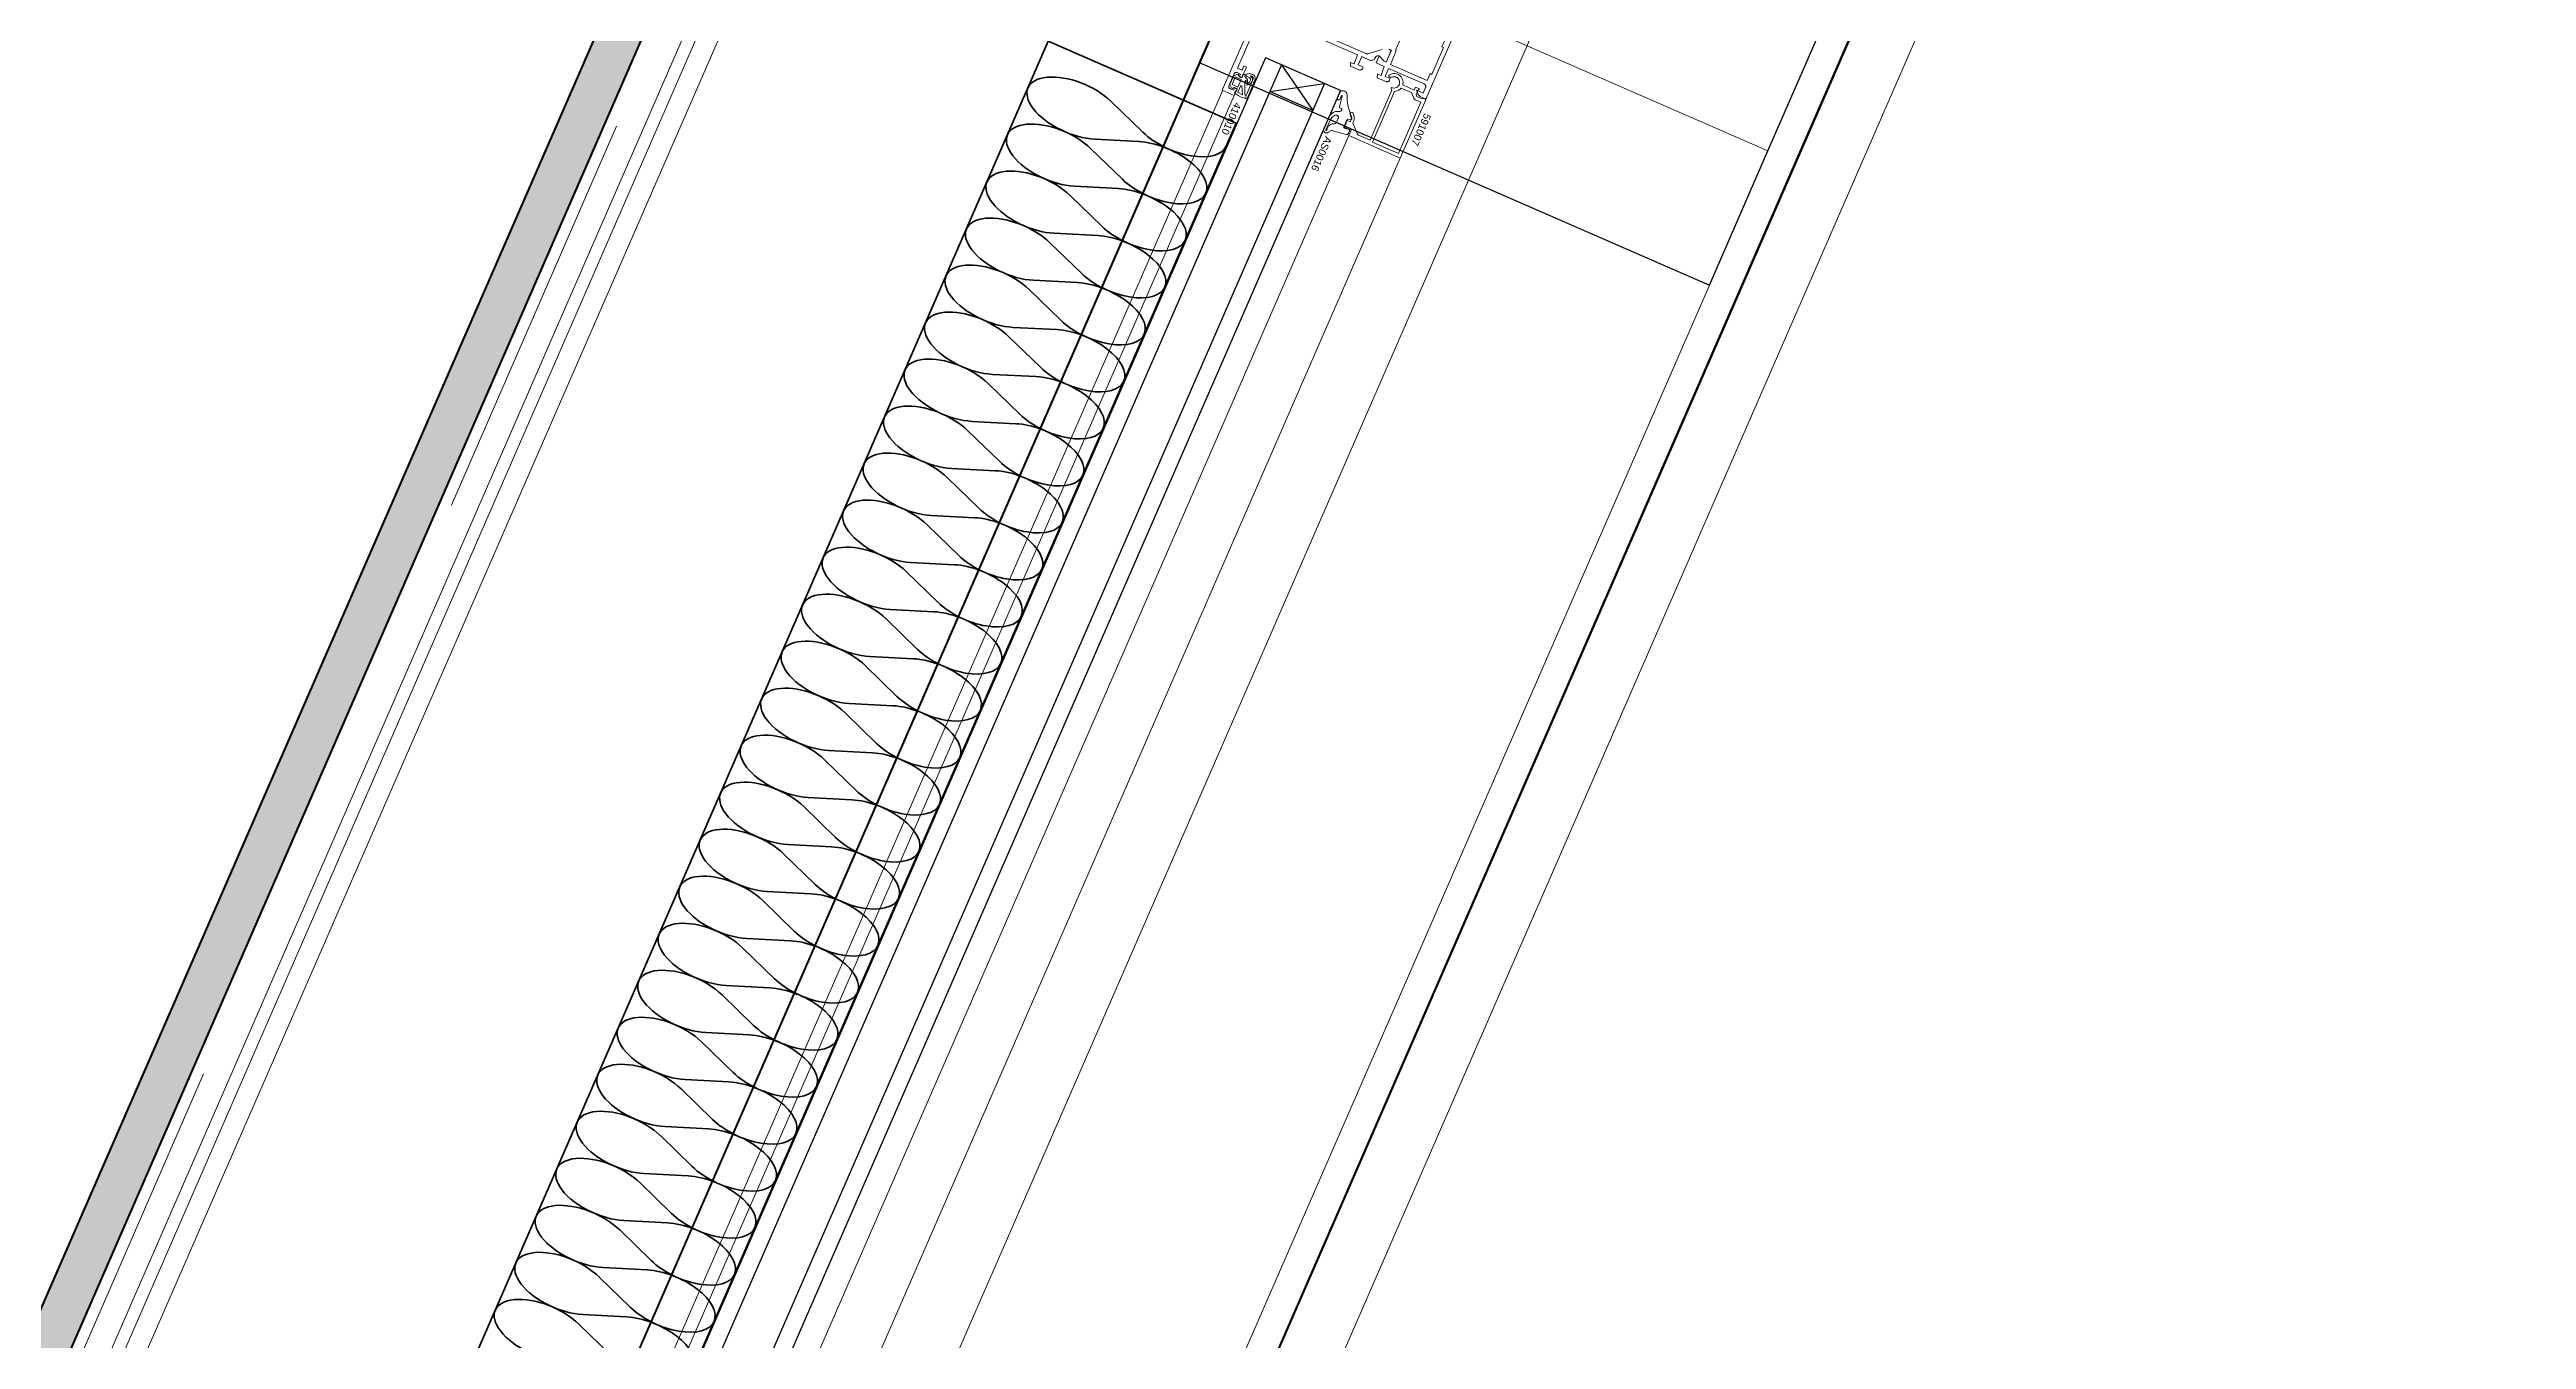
# Model space of a CAD drawing. Header units: millimetres. Extents: x -37281 to 954596, y -59787 to 956680.
# Drawn here: x 868182 to 869028, y -18164 to -17724 of the extents above; entities that cross this region are included whole.
import ezdxf
from ezdxf.enums import TextEntityAlignment as Align

# ---------------------------------------------------------------- set-up
doc = ezdxf.new("R2010")
doc.units = ezdxf.units.MM
doc.header["$MEASUREMENT"] = 0
doc.linetypes.add('Dot & Dashed', pattern=[670.277762, 352.777767, -176.388884, 0, -141.111112])
doc.linetypes.add('Double Dashed', pattern=[1093.611073, 529.166651, -211.666656, 141.111112, -211.666656])
for name, color, linetype, lineweight in [('0_Pen_No__2', 8, 'Continuous', 15), ('0_Pen_No__5', 7, 'Continuous', 25), ('0_Pen_No__7', 7, 'Continuous', 35), ('0_Pen_No__9', 7, 'Continuous', 13), ('New_A-20-M_Floor_Slab_Pen_No__89', 8, 'Continuous', 20), ('New_A-20-M_Roof_Pen_No__93', 8, 'Continuous', 13), ('New_A-25-M_Curtain_Wall_Pen_No__90', 8, 'Continuous', 20), ('New_A-25-M_Wall_Ext_Pen_No__87', 8, 'Continuous', 20), ('New_ArchiCAD Windows_Pen_No__1', 7, 'Continuous', 13), ('New_ArchiCAD Windows_Pen_No__3', 7, 'Continuous', 18), ('New_ArchiCAD Zone Stamps_Pen_No__9', 7, 'Continuous', 13)]:
    doc.layers.add(name, color=color, linetype=linetype, lineweight=lineweight)
for name, color, linetype, lineweight, true_color in [('0_Pen_No__40', 7, 'Continuous', 35, 0x2a2a2a), ('0_Pen_No__54', 7, 'Continuous', 35, 0x444444), ('New_A-15-MG_Structural_Grid_Phase_2_Pen_No__222', 7, 'Continuous', 13, 0x65af33), ('New_A-25-M_Curtain_Wall_Pen_No__69', 7, 'Continuous', 20, 0x606060), ('New_A-25-M_Wall_Int_Pen_No__107', 7, 'Continuous', 15, 0xa6a6a6), ('New_A-25-M_Wall_Int_Pen_No__27', 7, 'Continuous', 50, 0x2a2a2a), ('New_A-35-M_FFE-Zone_Pen_No__74', 7, 'Continuous', 20, 0x606060), ('New_ArchiCAD Windows_Pen_No__23', 7, 'Continuous', 30, 0x2a2a2a)]:
    doc.layers.add(name, color=color, linetype=linetype, lineweight=lineweight, true_color=true_color)
for name, color, linetype in [('New_A-15-MG_Structural_Grid_Phase_2', 7, 'Continuous'), ('New_A-20-M_Floor_Slab', 7, 'Continuous'), ('New_A-20-M_Roof', 7, 'Continuous'), ('New_A-25-M_Curtain_Wall', 7, 'Continuous'), ('New_A-25-M_Wall_Ext', 7, 'Continuous'), ('New_A-25-M_Wall_Int', 7, 'Continuous'), ('New_A-35-M_FFE-Zone', 7, 'Continuous'), ('New_ArchiCAD Windows', 7, 'Continuous')]:
    doc.layers.add(name, color=color, linetype=linetype)
doc.styles.add('GENERATED_STYLE_2', font='')
doc.styles.add('GENERATED_STYLE_3', font='')
doc.styles.add('GENERATED_STYLE_4', font='')
doc.styles.get('GENERATED_STYLE_2').set_extended_font_data('Arial', bold=True)
doc.styles.get('GENERATED_STYLE_3').set_extended_font_data('Arial')
doc.styles.get('GENERATED_STYLE_4').set_extended_font_data('Swis721 BT')

# ---------------------------------------------------------------- blocks, each defined once
blk = doc.blocks.new('Wall_243_2', base_point=(874395.1, -4631.3))
at = {"layer": 'New_A-25-M_Wall_Ext_Pen_No__87', "linetype": 'Continuous', "flags": 128}
for points in [[(874303.43, -4591.33), (866444.97, -22613.27)], [(866536.64, -22653.24), (874395.1, -4631.3)]]:
    blk.add_lwpolyline(points, dxfattribs=at)
blk = doc.blocks.new('Wall_245_2', base_point=(874285.09, -4632.6))
at = {"layer": 'New_A-25-M_Wall_Ext_Pen_No__87', "linetype": 'Continuous', "flags": 128}
for points in [[(869017.03, -16301.13), (866293.44, -22547.19)], [(866444.68, -22613.14), (869168.27, -16367.08)]]:
    blk.add_lwpolyline(points, dxfattribs=at)
blk = doc.blocks.new('Single Office_INB 2107_82_2', base_point=(866384.09, -16699.57))
at = {"layer": 'New_A-35-M_FFE-Zone_Pen_No__74', "linetype": 'Continuous'}
blk.add_line((868121.58, -18365.37), (869023.12, -16297.86), dxfattribs=at)
at = {"layer": 'New_ArchiCAD Zone Stamps_Pen_No__9'}
for tag, height, style, p in [('ROOM_NAME', 250, 'GENERATED_STYLE_2', (865882.9, -15284.57)), ('zoneNameLine2', 250, 'GENERATED_STYLE_2', (865694.47, -15716.7)), ('ROOM_NUMBER', 200, 'GENERATED_STYLE_3', (865506.04, -16137.41)), ('measuredAreaCode', 200, 'GENERATED_STYLE_3', (865349.02, -16497.52)), ('DUMMY_649', 200, 'GENERATED_STYLE_3', (865656.42, -16631.56)), ('DUMMY_650', 200, 'GENERATED_STYLE_3', (866005.93, -16783.96)), ('DUMMY_651', 133.33, 'GENERATED_STYLE_3', (866285.22, -16890.51))]:
    blk.add_attdef(tag, text='', height=height, rotation=336.44041, dxfattribs=dict(at, style=style)).set_placement(p, align=Align.TOP_LEFT)
blk = doc.blocks.new('Slab_14_2', base_point=(829422.85, -33019.01))
at = {"layer": 'New_A-20-M_Floor_Slab_Pen_No__89', "linetype": 'Continuous', "flags": 128}
blk.add_lwpolyline([(875235.59, -26822.78), (866165.91, -22867.95), (874174.16, -4502.51), (868527.24, -2040.17), (868435.45, -2000.14), (866447.92, -6558.18), (861160.52, -4252.62), (853558.92, -11326.43), (853176.07, -10915.01), (829422.85, -33019.01)], dxfattribs=at)
blk = doc.blocks.new('Slab_18_2', base_point=(875235.59, -26822.78))
at = {"layer": 'New_A-20-M_Floor_Slab_Pen_No__89', "linetype": 'Continuous', "flags": 128}
blk.add_lwpolyline([(875235.59, -26822.78), (866165.91, -22867.95), (874174.16, -4502.51), (883243.83, -8457.33)], close=True, dxfattribs=at)
blk = doc.blocks.new('Triple Window 19_2')
at = {"layer": 'New_ArchiCAD Windows_Pen_No__1', "linetype": 'Continuous'}
for p, q in [((-1175, -190), (-1175, -0.5)), ((1175, -190), (1175, -0.5))]:
    blk.add_line(p, q, dxfattribs=at)
at = {"layer": 'New_ArchiCAD Windows_Pen_No__23', "linetype": 'Continuous'}
for p, q in [((-1175, 0), (-1125, 0)), ((-1125, 0), (-1125, -190)), ((-1125, -190), (-1175, -190)), ((1175, -190), (1100, -190))]:
    blk.add_line(p, q, dxfattribs=at)
at = {"layer": 'New_ArchiCAD Windows_Pen_No__3', "linetype": 'Continuous'}
for p, q in [((-1175, 165), (1175, 165)), ((-1125, 0), (-268, 0)), ((-268, -190), (-1125, -190)), ((-1175, -200), (1175, -200))]:
    blk.add_line(p, q, dxfattribs=at)
blk = doc.blocks.new('Wall_353_2', base_point=(874468.42, -4712.54))
at = {"layer": 'New_ArchiCAD Windows', "color": 251, "linetype": 'Continuous', "lineweight": 20, "true_color": 0x606060, "xscale": -1, "zscale": 1000, "rotation": 66.44041158399281}
for p in [(869064.25, -16605.64), (868124.95, -18759.75)]:
    blk.add_blockref('Triple Window 19_2', p, dxfattribs=at)
blk = doc.blocks.new('Wall_377_2', base_point=(868432.41, -17572.57))
at = {"layer": 'New_A-25-M_Wall_Int_Pen_No__107', "linetype": 'Continuous'}
blk.add_hatch(color=256, dxfattribs=at).paths.add_polyline_path([(868106.03, -18358.59), (868440.16, -17592.31), (868432.41, -17572.57), (868092.28, -18352.6)])
at = {"layer": 'New_A-25-M_Wall_Int_Pen_No__27', "linetype": 'Continuous', "flags": 128}
for points in [[(868432.41, -17572.57), (868092.28, -18352.6)], [(868037.91, -18514.79), (868440.16, -17592.31)]]:
    blk.add_lwpolyline(points, dxfattribs=at)
blk = doc.blocks.new('Morph_2_2', base_point=(864302.5, 0))
at = {"layer": 'New_A-20-M_Roof_Pen_No__93', "linetype": 'Continuous', "flags": 128}
blk.add_lwpolyline([(866367.03, -22792.01), (874315.32, -4564.06)], dxfattribs=at)
blk = doc.blocks.new('Beam_8_2', base_point=(874303.43, -4591.33))
at = {"layer": 'New_A-25-M_Curtain_Wall_Pen_No__69', "linetype": 'Dot & Dashed'}
blk.add_line((874303.43, -4591.33), (866444.97, -22613.27), dxfattribs=at)
at = {"layer": 'New_A-25-M_Curtain_Wall_Pen_No__90', "linetype": 'Continuous'}
for p, q in [((874303.43, -4591.33), (866444.97, -22613.27)), ((874505.7, -4679.52), (866647.24, -22701.46))]:
    blk.add_line(p, q, dxfattribs=at)
blk = doc.blocks.new('Standard grid marker_19')
at = {"layer": 'New_A-15-MG_Structural_Grid_Phase_2_Pen_No__222', "linetype": 'Double Dashed'}
blk.add_line((948.58, 0), (36650.52, 0), dxfattribs=at)
at = {"layer": 'New_A-15-MG_Structural_Grid_Phase_2_Pen_No__222', "style": 'GENERATED_STYLE_4'}
for tag, p in [('AC_MarkerText_1_0', (-500, -588.26)), ('AC_MarkerText_1_1', (38099.1, -588.26))]:
    blk.add_attdef(tag, text='', height=350, rotation=90, dxfattribs=at).set_placement(p, align=Align.MIDDLE_CENTER)

msp = doc.modelspace()

# ---------------------------------------------------------------- linework, layer by layer
at = {"layer": '0_Pen_No__2', "linetype": 'Continuous', "flags": 128}
for points in [[(868595.48, -17712.53), (868587.68, -17730.41), (868589.24, -17731.09), (868589.84, -17729.71), (868590.76, -17730.11), (868589.16, -17733.78), (868588.24, -17733.38), (868588.64, -17732.46), (868587.54, -17731.98), (868587.43, -17731.94), (868587.3, -17731.92), (868587.18, -17731.92), (868587.05, -17731.93), (868586.93, -17731.97), (868586.82, -17732.02), (868586.72, -17732.1), (868586.63, -17732.18), (868586.55, -17732.28), (868586.49, -17732.39), (868584.73, -17736.43), (868584.69, -17736.55), (868584.67, -17736.67), (868584.67, -17736.8), (868584.68, -17736.92), (868584.72, -17737.04), (868584.78, -17737.15), (868584.85, -17737.26), (868584.93, -17737.35), (868585.03, -17737.42), (868585.15, -17737.48), (868586.25, -17737.96), (868586.65, -17737.04), (868587.56, -17737.44), (868586.56, -17739.73), (868582.44, -17737.94), (868603.22, -17690.27)], [(868639.27, -17723.94), (868640.19, -17724.34), (868638.41, -17728.41), (868637.68, -17728.09), (868636.06, -17726.3), (868635.02, -17728.68), (868637.77, -17729.88), (868636.65, -17732.99), (868635.46, -17732.47), (868635.38, -17733.75), (868638.26, -17735.01), (868638.41, -17735.06), (868638.57, -17735.08), (868638.72, -17735.09), (868638.88, -17735.07), (868639.03, -17735.02), (868639.17, -17734.95), (868639.3, -17734.86), (868639.41, -17734.75), (868639.5, -17734.63), (868639.58, -17734.49), (868639.78, -17734.03), (868638.04, -17733.27), (868639.24, -17730.52), (868651.34, -17735.8), (868651.47, -17735.87), (868651.6, -17735.97), (868651.71, -17736.08), (868651.8, -17736.21), (868651.87, -17736.35), (868651.91, -17736.5), (868651.93, -17736.65), (868651.93, -17736.81), (868651.9, -17736.96), (868651.85, -17737.11), (868651.05, -17738.95), (868648.74, -17737.94), (868649.21, -17739.14), (868649.35, -17739.42), (868649.53, -17739.68), (868649.75, -17739.91), (868650, -17740.1), (868650.27, -17740.24), (868652.01, -17741), (868662.8, -17716.25)], [(868639.43, -17724.06), (868640.17, -17724.38), (868638.41, -17728.41), (868637.68, -17728.09), (868636.06, -17726.3), (868635.91, -17726.25), (868635.76, -17726.22), (868635.6, -17726.22), (868635.44, -17726.24), (868635.29, -17726.28), (868635.15, -17726.35), (868635.02, -17726.44), (868634.91, -17726.55), (868634.82, -17726.68), (868634.74, -17726.82), (868634.7, -17726.91), (868634.59, -17727.12), (868634.45, -17727.3), (868634.28, -17727.47), (868634.09, -17727.6), (868633.88, -17727.7), (868633.65, -17727.77), (868633.42, -17727.81), (868633.18, -17727.8), (868632.95, -17727.76), (868632.73, -17727.68), (868630.07, -17726.52), (868628.87, -17729.27), (868630.61, -17730.03), (868630.41, -17730.49), (868630.34, -17730.63), (868630.24, -17730.75), (868630.13, -17730.86), (868630, -17730.95), (868629.86, -17731.02), (868629.71, -17731.07), (868629.56, -17731.09), (868629.4, -17731.09), (868629.24, -17731.06), (868629.1, -17731.01), (868626.21, -17729.75), (868626.29, -17728.48), (868627.49, -17729), (868628.6, -17725.88), (868615.31, -17720.09)], [(868617.78, -17719.53), (868631.46, -17725.49), (868631.59, -17725.54), (868631.73, -17725.57), (868631.87, -17725.58), (868632.01, -17725.57), (868632.14, -17725.54), (868637.03, -17724.08)], [(868639.49, -17733.5), (868639.29, -17732.97), (868639.66, -17732.71), (868640.07, -17732.5), (868640.51, -17732.35), (868640.96, -17732.28), (868641.42, -17732.27), (868641.87, -17732.34), (868642.31, -17732.47), (868642.76, -17732.71), (868643.17, -17733.03), (868643.51, -17733.4), (868643.79, -17733.83), (868644, -17734.29), (868644.13, -17734.79), (868644.17, -17735.29), (868644.13, -17735.8), (868644.07, -17736.19), (868648.02, -17737.91), (868648.46, -17736.9), (868649.74, -17737.46), (868649.58, -17737.82), (868649.4, -17737.74), (868648.64, -17739.49), (868648.9, -17740.14), (868650.69, -17740.92), (868651.6, -17740.82), (868651.91, -17741.24), (868643.23, -17761.13), (868625.64, -17753.46), (868626.43, -17751.62), (868624.33, -17750.7), (868624.27, -17749.81), (868624.41, -17749.72), (868624.52, -17749.61), (868624.62, -17749.47), (868624.69, -17749.33), (868624.74, -17749.17), (868624.77, -17749.01), (868624.76, -17748.85), (868624.73, -17748.69), (868625.14, -17748.33), (868626.15, -17748.77), (868626.61, -17747.72), (868626.05, -17745.8), (868627, -17745.52), (868627.47, -17747.09), (868627.53, -17747.36), (868627.55, -17747.64), (868627.53, -17747.91), (868627.47, -17748.19), (868627.38, -17748.45), (868627.07, -17749.17), (868628.47, -17752.73), (868628.54, -17752.88), (868628.63, -17753.01), (868628.74, -17753.12), (868628.87, -17753.22), (868629.01, -17753.29), (868632.93, -17755)], [(868632.93, -17755), (868640.24, -17738.23), (868640.11, -17737.07), (868640.54, -17737.19), (868640.87, -17737.25), (868641.2, -17737.26), (868641.53, -17737.21), (868641.85, -17737.1), (868642.14, -17736.95), (868642.4, -17736.74), (868642.63, -17736.49), (868642.8, -17736.21), (868642.93, -17735.91), (868643.01, -17735.58), (868643.02, -17735.25), (868642.98, -17734.92), (868642.89, -17734.6), (868642.74, -17734.3), (868642.54, -17734.03), (868642.3, -17733.8), (868642.02, -17733.61), (868641.72, -17733.47), (868641.4, -17733.39), (868641.07, -17733.36), (868640.73, -17733.39), (868640.41, -17733.48), (868639.49, -17733.5)]]:
    msp.add_lwpolyline(points, dxfattribs=at)
for points in [[(868639.84, -17729.15), (868641.57, -17725.16), (868641.68, -17724.87), (868641.73, -17724.57), (868641.74, -17724.26), (868641.75, -17724.12), (868641.78, -17723.97), (868641.83, -17723.83), (868643.29, -17720.47), (868643.36, -17720.34), (868643.45, -17720.22), (868643.55, -17720.12), (868643.77, -17719.9), (868643.95, -17719.65), (868644.09, -17719.38), (868645.83, -17715.4), (868658.39, -17720.87), (868657.39, -17723.16), (868658.03, -17723.44), (868654.03, -17732.61), (868653.39, -17732.33), (868652.39, -17734.62)], [(868633.72, -17755.67), (868642.61, -17759.55), (868650.25, -17742.04), (868648.34, -17741.21), (868648.2, -17741.14), (868648.08, -17741.04), (868647.97, -17740.93), (868647.88, -17740.8), (868647.81, -17740.66), (868647.08, -17738.81), (868643.5, -17737.24), (868643.14, -17737.62), (868642.73, -17737.94), (868642.26, -17738.18), (868641.77, -17738.34), (868641.25, -17738.41)]]:
    msp.add_lwpolyline(points, close=True, dxfattribs=at)
at = {"layer": '0_Pen_No__40', "linetype": 'Continuous'}
msp.add_line((874037.86, -5700.74), (866899.19, -22071.98), dxfattribs=at)
at = {"layer": '0_Pen_No__5', "linetype": 'Continuous'}
for p, q in [((868597.17, -17726.91), (868325.47, -18350.01)), ((868602.67, -17729.31), (868330.97, -18352.41)), ((868622.84, -17738.1), (868597.17, -17726.91)), ((868602.67, -17729.31), (868613.34, -17744.87)), ((868617.34, -17735.7), (868345.64, -18358.81)), ((868622.84, -17738.1), (868351.14, -18361.2)), ((868598.68, -17738.47), (868617.34, -17735.7)), ((868613.34, -17744.87), (868598.68, -17738.47))]:
    msp.add_line(p, q, dxfattribs=at)
at = {"layer": '0_Pen_No__54', "linetype": 'Continuous'}
for p, q in [((868544.6, -17741.89), (868555.34, -17752.3)), ((868537.61, -17757.93), (868548.34, -17768.34)), ((868553.94, -17755.51), (868539.01, -17754.73)), ((868530.61, -17773.98), (868541.35, -17784.38)), ((868546.94, -17771.55), (868532.01, -17770.77)), ((868523.62, -17790.02), (868534.35, -17800.43)), ((868539.95, -17787.59), (868525.02, -17786.81)), ((868516.62, -17806.06), (868527.36, -17816.47)), ((868532.95, -17803.63), (868518.02, -17802.85)), ((868509.63, -17822.1), (868520.36, -17832.51)), ((868525.96, -17819.67), (868511.03, -17818.89)), ((868518.96, -17835.72), (868504.03, -17834.93)), ((868502.63, -17838.14), (868513.37, -17848.55)), ((868511.97, -17851.76), (868497.04, -17850.97)), ((868495.64, -17854.18), (868506.37, -17864.59)), ((868504.97, -17867.8), (868490.04, -17867.02)), ((868488.64, -17870.22), (868499.38, -17880.63)), ((868497.98, -17883.84), (868483.05, -17883.06)), ((868481.65, -17886.26), (868492.38, -17896.67)), ((868474.65, -17902.31), (868485.39, -17912.71)), ((868490.98, -17899.88), (868476.05, -17899.1)), ((868467.66, -17918.35), (868478.39, -17928.76)), ((868483.99, -17915.92), (868469.06, -17915.14)), ((868460.66, -17934.39), (868471.4, -17944.8)), ((868477, -17931.96), (868462.06, -17931.18)), ((868453.67, -17950.43), (868464.4, -17960.84)), ((868470, -17948.01), (868455.07, -17947.22)), ((868446.68, -17966.47), (868457.41, -17976.88)), ((868463.01, -17964.05), (868448.07, -17963.26)), ((868439.68, -17982.51), (868450.41, -17992.92)), ((868456.01, -17980.09), (868441.08, -17979.3)), ((868449.02, -17996.13), (868434.08, -17995.35)), ((868432.69, -17998.55), (868443.42, -18008.96)), ((868442.02, -18012.17), (868427.09, -18011.39)), ((868425.69, -18014.6), (868436.43, -18025)), ((868435.03, -18028.21), (868420.09, -18027.43)), ((868418.7, -18030.64), (868429.43, -18041.04)), ((868428.03, -18044.25), (868413.1, -18043.47)), ((868411.7, -18046.68), (868422.44, -18057.09)), ((868404.71, -18062.72), (868415.44, -18073.13)), ((868421.04, -18060.29), (868406.11, -18059.51)), ((868397.71, -18078.76), (868408.45, -18089.17)), ((868414.04, -18076.34), (868399.11, -18075.55)), ((868390.72, -18094.8), (868401.45, -18105.21)), ((868407.05, -18092.38), (868392.12, -18091.59)), ((868383.72, -18110.84), (868394.46, -18121.25)), ((868400.05, -18108.42), (868385.12, -18107.63)), ((868376.73, -18126.88), (868387.46, -18137.29)), ((868393.06, -18124.46), (868378.13, -18123.68)), ((868369.73, -18142.93), (868380.47, -18153.33)), ((868386.06, -18140.5), (868371.13, -18139.72)), ((868379.07, -18156.54), (868364.14, -18155.76)), ((868362.74, -18158.97), (868373.47, -18169.37))]:
    msp.add_line(p, q, dxfattribs=at)
at = {"layer": '0_Pen_No__54', "linetype": 'Continuous', "flags": 128}
msp.add_lwpolyline([(868262.04, -18494.98), (868587.23, -17749.21), (868523.07, -17721.23), (868197.88, -18467)], close=True, dxfattribs=at)
at = {"layer": '0_Pen_No__54', "linetype": 'Continuous'}
for centre, start_param, end_param in [((868532.18, -17744.11), 0.927295, 5.35589), ((868525.18, -17760.15), 0.927295, 5.35589), ((868560.76, -17766.12), 0, 2.214297), ((868567.76, -17750.08), 4.068888, 6.283185), ((868518.19, -17776.2), 0.927295, 5.35589), ((868553.77, -17782.16), 0, 2.214297), ((868560.76, -17766.12), 4.068888, 6.283185), ((868511.2, -17792.24), 0.927295, 5.35589), ((868546.78, -17798.21), 0, 2.214297), ((868553.77, -17782.16), 4.068888, 6.283185), ((868504.2, -17808.28), 0.927295, 5.35589), ((868546.78, -17798.21), 4.068888, 6.283185), ((868539.78, -17814.25), 0, 2.214297), ((868497.21, -17824.32), 0.927295, 5.35589), ((868539.78, -17814.25), 4.068888, 6.283185), ((868532.79, -17830.29), 0, 2.214297), ((868490.21, -17840.36), 0.927295, 5.35589), ((868532.79, -17830.29), 4.068888, 6.283185), ((868525.79, -17846.33), 0, 2.214297), ((868483.22, -17856.4), 0.927295, 5.35589), ((868518.8, -17862.37), 0, 2.214297), ((868525.79, -17846.33), 4.068888, 6.283185), ((868476.22, -17872.44), 0.927295, 5.35589), ((868511.8, -17878.41), 0, 2.214297), ((868518.8, -17862.37), 4.068888, 6.283185), ((868469.23, -17888.48), 0.927295, 5.35589), ((868504.81, -17894.45), 0, 2.214297), ((868511.8, -17878.41), 4.068888, 6.283185), ((868462.23, -17904.53), 0.927295, 5.35589), ((868497.81, -17910.49), 0, 2.214297), ((868504.81, -17894.45), 4.068888, 6.283185), ((868455.24, -17920.57), 0.927295, 5.35589), ((868490.82, -17926.54), 0, 2.214297), ((868497.81, -17910.49), 4.068888, 6.283185), ((868448.24, -17936.61), 0.927295, 5.35589), ((868483.82, -17942.58), 0, 2.214297), ((868490.82, -17926.54), 4.068888, 6.283185), ((868441.25, -17952.65), 0.927295, 5.35589), ((868483.82, -17942.58), 4.068888, 6.283185), ((868476.83, -17958.62), 0, 2.214297), ((868434.25, -17968.69), 0.927295, 5.35589), ((868476.83, -17958.62), 4.068888, 6.283185), ((868469.83, -17974.66), 0, 2.214297), ((868427.26, -17984.73), 0.927295, 5.35589), ((868469.83, -17974.66), 4.068888, 6.283185), ((868462.84, -17990.7), 0, 2.214297), ((868420.26, -18000.77), 0.927295, 5.35589), ((868462.84, -17990.7), 4.068888, 6.283185), ((868455.84, -18006.74), 0, 2.214297), ((868413.27, -18016.81), 0.927295, 5.35589), ((868448.85, -18022.78), 0, 2.214297), ((868455.84, -18006.74), 4.068888, 6.283185), ((868406.27, -18032.86), 0.927295, 5.35589), ((868441.85, -18038.82), 0, 2.214297), ((868448.85, -18022.78), 4.068888, 6.283185), ((868399.28, -18048.9), 0.927295, 5.35589), ((868434.86, -18054.87), 0, 2.214297), ((868441.85, -18038.82), 4.068888, 6.283185), ((868392.28, -18064.94), 0.927295, 5.35589), ((868427.86, -18070.91), 0, 2.214297), ((868434.86, -18054.87), 4.068888, 6.283185), ((868385.29, -18080.98), 0.927295, 5.35589), ((868420.87, -18086.95), 0, 2.214297), ((868427.86, -18070.91), 4.068888, 6.283185), ((868378.29, -18097.02), 0.927295, 5.35589), ((868413.87, -18102.99), 0, 2.214297), ((868420.87, -18086.95), 4.068888, 6.283185), ((868371.3, -18113.06), 0.927295, 5.35589), ((868413.87, -18102.99), 4.068888, 6.283185), ((868406.88, -18119.03), 0, 2.214297), ((868364.3, -18129.1), 0.927295, 5.35589), ((868406.88, -18119.03), 4.068888, 6.283185), ((868399.88, -18135.07), 0, 2.214297), ((868357.31, -18145.14), 0.927295, 5.35589), ((868399.88, -18135.07), 4.068888, 6.283185), ((868392.89, -18151.11), 0, 2.214297), ((868350.31, -18161.19), 0.927295, 5.35589), ((868392.89, -18151.11), 4.068888, 6.283185), ((868385.89, -18167.16), 0, 2.214297)]:
    msp.add_ellipse(centre, major_axis=(16.04, -6.99), ratio=0.5, start_param=start_param, end_param=end_param, dxfattribs=at)
at = {"layer": '0_Pen_No__9', "linetype": 'Continuous'}
for p, q in [((868582.62, -17738.02), (868317.31, -18346.45)), ((868586.56, -17739.73), (868321.25, -18348.17)), ((868625.64, -17753.46), (868359.11, -18364.68)), ((868643.23, -17761.13), (868376.71, -18372.36))]:
    msp.add_line(p, q, dxfattribs=at)
at = {"layer": '0_Pen_No__9', "linetype": 'Continuous', "flags": 128}
for points in [[(868593.57, -17734.47), (868591.16, -17740.34), (868590.88, -17740.9), (868590.32, -17740.63), (868590.25, -17740.79), (868590.08, -17740.74), (868588.93, -17740.34), (868587.84, -17739.79), (868586.84, -17739.1), (868586.61, -17738.93), (868587.51, -17737.64), (868586.2, -17737.07), (868586.08, -17737.34), (868585.72, -17737.35), (868585.04, -17735.98), (868586.37, -17732.92), (868587.84, -17732.49), (868588.08, -17732.76), (868587.96, -17733.03), (868589.27, -17733.61), (868589.51, -17732.49), (868590.29, -17732.66), (868590.16, -17733.28), (868590.51, -17733.8), (868590.63, -17733.84), (868590.73, -17733.91), (868590.82, -17733.98), (868590.9, -17734.07), (868590.96, -17734.17), (868591.01, -17734.28), (868591.04, -17734.4), (868591.08, -17734.58), (868591.1, -17734.76), (868591.08, -17734.94), (868591.04, -17735.11), (868590.97, -17735.28), (868591.22, -17735.56), (868591.42, -17735.46), (868591.61, -17735.34), (868591.78, -17735.19), (868591.92, -17735.01), (868592.03, -17734.81), (868592.11, -17734.6), (868592.13, -17734.47), (868592.13, -17734.33), (868592.1, -17734.2), (868592.05, -17734.08), (868591.97, -17733.96), (868591.88, -17733.86), (868591.78, -17733.78), (868591.6, -17733.62), (868591.4, -17733.49), (868591.18, -17733.4), (868590.95, -17733.34), (868590.71, -17733.31), (868590.52, -17732.6), (868590.91, -17732.43), (868591.32, -17732.34), (868591.73, -17732.31), (868592.15, -17732.35), (868592.55, -17732.47), (868592.93, -17732.65), (868593.27, -17732.9), (868593.42, -17733.09), (868593.54, -17733.3), (868593.63, -17733.52), (868593.67, -17733.76), (868593.68, -17734), (868593.65, -17734.24)], [(868587.8, -17736.89), (868585.78, -17736.01), (868586.9, -17733.45), (868588.92, -17734.33)], [(868590.67, -17739.82), (868592.98, -17734.11), (868592.99, -17733.96), (868592.98, -17733.82), (868592.95, -17733.68), (868592.89, -17733.54), (868592.82, -17733.42), (868592.72, -17733.31), (868592.61, -17733.22), (868592.48, -17733.14), (868592.35, -17733.09), (868592.21, -17733.06), (868592.14, -17733.22), (868592.33, -17733.37), (868592.49, -17733.54), (868592.62, -17733.74), (868592.72, -17733.96), (868592.78, -17734.19), (868592.8, -17734.42), (868592.78, -17734.66), (868592.65, -17735), (868592.47, -17735.31), (868592.25, -17735.58), (868591.98, -17735.82), (868591.67, -17736.01), (868591.34, -17736.15), (868590.99, -17736.23), (868590.37, -17735.12), (868590.59, -17734.89), (868590.48, -17734.59), (868590.13, -17735.08), (868590.19, -17739.53), (868590.41, -17740), (868590.6, -17740)], [(868587.89, -17738.75), (868587.78, -17738.68), (868588.77, -17736.42), (868589.15, -17736.49), (868589.39, -17739.56), (868589.16, -17739.46)], [(868624.69, -17753.1), (868624.82, -17753.11), (868624.95, -17753.1), (868625.08, -17753.07), (868625.2, -17753.02), (868625.31, -17752.95), (868625.41, -17752.86), (868625.49, -17752.75), (868625.56, -17752.63), (868625.91, -17751.83), (868625.92, -17751.78), (868625.93, -17751.73), (868625.93, -17751.68), (868625.92, -17751.63), (868625.91, -17751.58), (868625.88, -17751.54), (868625.85, -17751.5), (868625.81, -17751.47), (868625.77, -17751.44), (868625.72, -17751.42), (868624.15, -17750.95), (868624.1, -17750.93), (868624.06, -17750.91), (868624.02, -17750.87), (868623.99, -17750.83), (868623.96, -17750.79), (868623.95, -17750.74), (868623.94, -17750.69), (868623.94, -17750.64), (868623.94, -17750.59), (868623.96, -17750.54), (868625.03, -17748.08), (868625.06, -17748.04), (868625.08, -17748), (868625.12, -17747.97), (868625.15, -17747.94), (868625.19, -17747.92), (868625.24, -17747.91), (868625.28, -17747.9), (868625.33, -17747.9), (868626.4, -17747.96), (868626.45, -17747.96), (868626.5, -17747.95), (868626.54, -17747.94), (868626.59, -17747.91), (868626.62, -17747.88), (868626.66, -17747.84), (868626.68, -17747.8), (868626.7, -17747.75), (868626.71, -17747.7), (868626.71, -17747.65), (868626.71, -17747.6), (868626.69, -17747.56), (868626.1, -17745.63), (868625.47, -17743.64), (868625.12, -17741.58), (868625.06, -17739.5), (868625.03, -17739.26), (868624.95, -17739.04), (868624.84, -17738.82), (868624.7, -17738.63), (868624.52, -17738.47), (868624.32, -17738.34), (868624.1, -17738.25), (868623.87, -17738.19), (868623.63, -17738.18), (868623.39, -17738.2), (868623.16, -17738.27), (868622.95, -17738.38), (868622.75, -17738.52), (868622.58, -17738.69), (868621.76, -17740.58), (868621.73, -17740.66), (868621.72, -17740.74), (868621.72, -17740.82), (868621.73, -17740.9), (868621.76, -17740.98), (868621.8, -17741.05), (868621.85, -17741.12), (868621.91, -17741.17), (868621.98, -17741.22), (868622.06, -17741.25), (868622.14, -17741.27), (868622.22, -17741.28), (868622.3, -17741.27), (868622.38, -17741.25), (868622.46, -17741.22), (868622.53, -17741.17), (868622.59, -17741.12), (868622.64, -17741.05), (868622.68, -17740.98), (868623.1, -17740), (868623.12, -17739.96), (868623.15, -17739.92), (868623.18, -17739.89), (868623.22, -17739.86), (868623.26, -17739.84), (868623.31, -17739.82), (868623.36, -17739.81), (868623.37, -17739.86), (868623.38, -17739.91), (868623.38, -17739.95), (868623.37, -17740), (868622.49, -17743.66), (868622.48, -17743.75), (868622.51, -17743.81), (868622.53, -17743.86), (868622.55, -17743.89), (868622.59, -17743.93), (868622.62, -17743.96), (868622.67, -17743.98), (868622.95, -17744.1), (868623.03, -17744.14), (868623.09, -17744.2), (868623.15, -17744.26), (868623.2, -17744.34), (868623.23, -17744.42), (868623.25, -17744.51), (868623.25, -17744.59), (868623.24, -17744.68), (868623.21, -17744.76), (868623.17, -17744.84), (868623.11, -17744.91), (868623.05, -17744.96), (868622.8, -17745.15), (868622.76, -17745.17), (868622.72, -17745.19), (868622.67, -17745.2), (868622.63, -17745.21), (868621.2, -17745.27), (868621.13, -17745.28), (868621.06, -17745.29), (868620.74, -17745.4), (868620.28, -17745.6), (868619.86, -17745.87), (868619.49, -17746.21), (868619.18, -17746.61), (868618.94, -17747.05), (868617.14, -17751.17), (868617.09, -17751.33), (868617.06, -17751.49), (868617.06, -17751.66), (868617.09, -17751.82), (868617.14, -17751.98), (868617.22, -17752.12), (868617.33, -17752.25), (868617.45, -17752.36), (868617.59, -17752.45), (868617.74, -17752.52), (868617.9, -17752.56), (868618.07, -17752.57), (868618.23, -17752.55), (868618.39, -17752.51), (868618.55, -17752.44), (868618.68, -17752.35), (868618.8, -17752.24), (868618.98, -17752.07), (868619.18, -17751.93), (868619.4, -17751.83), (868619.63, -17751.76), (868619.87, -17751.74), (868620.12, -17751.75), (868620.35, -17751.8)], [(868622.06, -17747.64), (868622.1, -17747.51), (868622.13, -17747.38), (868622.12, -17747.25), (868622.1, -17747.11), (868622.05, -17746.99), (868621.99, -17746.87), (868621.9, -17746.76), (868621.8, -17746.68), (868621.68, -17746.61), (868621.56, -17746.56), (868621.42, -17746.53), (868621.29, -17746.52), (868621.15, -17746.54), (868620.78, -17746.66), (868620.43, -17746.83), (868620.11, -17747.05), (868619.82, -17747.32), (868619.59, -17747.64), (868619.4, -17747.98), (868617.85, -17751.54), (868617.85, -17751.56), (868617.84, -17751.58), (868617.84, -17751.61), (868617.85, -17751.63), (868617.85, -17751.66), (868617.87, -17751.68), (868617.88, -17751.7), (868617.9, -17751.71), (868617.92, -17751.73), (868617.94, -17751.74), (868617.97, -17751.74), (868617.99, -17751.75), (868618.02, -17751.74), (868618.04, -17751.74), (868618.06, -17751.73), (868618.08, -17751.71), (868618.1, -17751.7), (868618.12, -17751.68), (868618.13, -17751.66), (868618.28, -17751.32), (868618.29, -17751.28), (868618.3, -17751.23), (868618.3, -17751.18), (868618.29, -17751.14), (868618.28, -17751.09), (868618.26, -17751.05), (868618.24, -17751.01), (868618.21, -17750.98), (868618.24, -17750.9), (868618.42, -17750.56), (868618.65, -17750.25), (868618.92, -17749.98), (868619.24, -17749.76), (868619.58, -17749.58), (868619.95, -17749.47), (868620.33, -17749.41), (868620.71, -17749.4), (868620.83, -17749.4), (868620.95, -17749.38), (868621.07, -17749.35), (868621.18, -17749.29), (868621.28, -17749.22), (868621.37, -17749.13), (868621.44, -17749.03), (868621.5, -17748.93)]]:
    msp.add_lwpolyline(points, close=True, dxfattribs=at)

# ---------------------------------------------------------------- block references
at = {"layer": 'New_A-15-MG_Structural_Grid_Phase_2', "color": 8, "linetype": 'Continuous', "lineweight": 15, "zscale": 1000, "rotation": 246.440411583993}
msp.add_blockref('Standard grid marker_19', (876481.97, 840.07), dxfattribs=at)
at = {"layer": 'New_A-20-M_Floor_Slab', "color": 8, "linetype": 'Continuous', "lineweight": 20}
for name, p in [('Slab_14_2', (829422.85, -33019.01)), ('Slab_18_2', (875235.59, -26822.78))]:
    msp.add_blockref(name, p, dxfattribs=at)
at = {"layer": 'New_A-20-M_Roof', "linetype": 'Continuous', "lineweight": 0}
msp.add_blockref('Morph_2_2', (864302.5, 0), dxfattribs=at)
at = {"layer": 'New_A-25-M_Curtain_Wall', "color": 8, "lineweight": 20}
msp.add_blockref('Beam_8_2', (874303.43, -4591.33), dxfattribs=at)
at = {"layer": 'New_A-25-M_Wall_Ext', "color": 250, "lineweight": 50, "true_color": 0x2a2a2a}
for name, p in [('Wall_245_2', (874285.09, -4632.6)), ('Wall_353_2', (874468.42, -4712.54)), ('Wall_243_2', (874395.1, -4631.3))]:
    msp.add_blockref(name, p, dxfattribs=at)
at = {"layer": 'New_A-25-M_Wall_Int', "color": 250, "lineweight": 50, "true_color": 0x2a2a2a}
msp.add_blockref('Wall_377_2', (868432.41, -17572.57), dxfattribs=at)
at = {"layer": 'New_A-35-M_FFE-Zone', "linetype": 'Continuous'}
msp.add_blockref('Single Office_INB 2107_82_2', (866384.09, -16699.57), dxfattribs=at)

# ---------------------------------------------------------------- texts
at = {"layer": '0_Pen_No__7', "linetype": 'Continuous', "char_height": 2.5, "attachment_point": 7, "rotation": 246.44041, "style": 'GENERATED_STYLE_3'}
for s, insert in [('\\A1;{\\fArial|b0|i0|c0|p34;410010}', (868586.73, -17741.83)), ('\\A1;{\\fArial|b0|i0|c0|p34;591007}', (868651.52, -17745.6)), ('\\A1;{\\fArial|b0|i0|c0|p34;AS0016}', (868617.65, -17753.48))]:
    msp.add_mtext(s, dxfattribs=dict(at, insert=insert))

doc.saveas('drawing.dxf')
